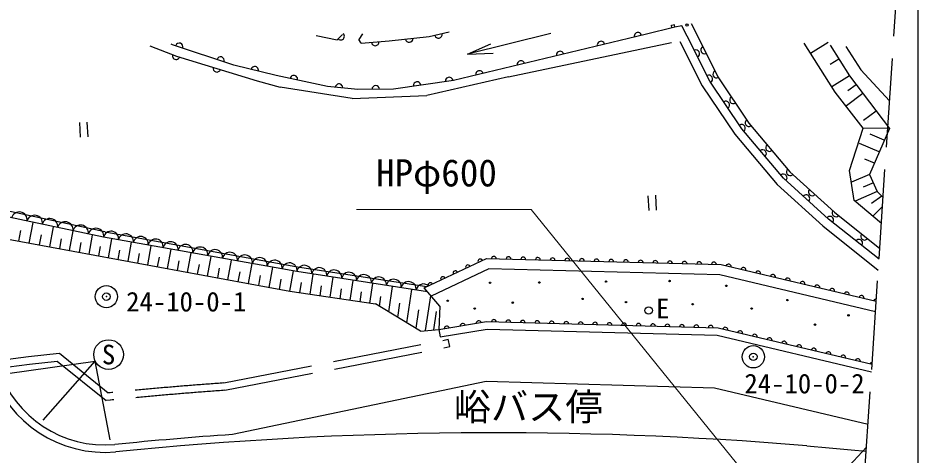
# Model space of a CAD drawing. Units: millimetres, scale not verified. Extents: x 40000 to 680000, y 20000 to 380000.
# Drawn here: x 518482 to 579000, y 304962 to 334378 of the extents above; entities that cross this region are included whole.
import ezdxf
from ezdxf.enums import TextEntityAlignment as Align

# ---------------------------------------------------------------- set-up
doc = ezdxf.new("R2010")
doc.units = ezdxf.units.MM
doc.header["$LTSCALE"] = 1000
doc.header["$PDMODE"] = 32
doc.header["$PDSIZE"] = 500
doc.linetypes.add('DASHED', pattern=[7.5, 6, -1.5])
for name, color, linetype, lineweight in [('M-BGD', 7, 'Continuous', 25), ('M-BGD-EXST', 7, 'Continuous', 25), ('M-BMK-SRVR', 3, 'Continuous', 25), ('M-STR-HTXT', 7, 'Continuous', 13), ('M-STR-STRC', 7, 'Continuous', 25), ('M-TTL-BAND', 7, 'Continuous', 25)]:
    doc.layers.add(name, color=color, linetype=linetype, lineweight=lineweight)
doc.layers.add('M-BMK-HTXT', color=7, linetype='Continuous')
doc.styles.add('ＭＳ ゴシック', font='')
doc.styles.get('ＭＳ ゴシック').set_extended_font_data('MS Gothic')

msp = doc.modelspace()

# ---------------------------------------------------------------- linework, layer by layer
at = {"layer": 'M-BGD', "linetype": 'DASHED'}
for p, q in [((575389, 303224), (578062, 343526)), ((532329, 309813), (547416, 312750)), ((521265, 311807), (524556, 309142)), ((532395, 309316), (547511, 312259)), ((517142, 310807), (519255, 311069)), ((519255, 311069), (521111, 311289)), ((521111, 311289), (524402, 308624)), ((569273, 298748), (575540, 305489))]:
    msp.add_line(p, q, dxfattribs=at)
at = {"layer": 'M-BGD'}
for p, q in [((562649, 333753), (560657, 333275)), ((562455, 333717), (562423, 333888)), ((562616, 333925), (562424, 333883)), ((562649, 333753), (562616, 333925)), ((563121, 333846), (562649, 333753)), ((563470, 333159), (563121, 333846)), ((563756, 334018), (564198, 333124)), ((541653, 333317), (541410, 332919)), ((541548, 332688), (541410, 332919)), ((546120, 333137), (547481, 333441)), ((560657, 333275), (547758, 330174)), ((554321, 333332), (548704, 331941)), ((548704, 331941), (550277, 332640)), ((551461, 330407), (562426, 332718)), ((572970, 332738), (571782, 331989)), ((548704, 331941), (550442, 332002)), ((573680, 331612), (573087, 331238)), ((574390, 330485), (573205, 329738)), ((534563, 330154), (536102, 329724)), ((547758, 330174), (543727, 329595)), ((551461, 330407), (545969, 329169)), ((574840, 329890), (574285, 329471)), ((540958, 328967), (536102, 329724)), ((575289, 329295), (574191, 328466)), ((540958, 328967), (545969, 329169)), ((576182, 328114), (575341, 327479)), ((577074, 326933), (575314, 326951)), ((576736, 326147), (575778, 326559)), ((576398, 325361), (575071, 325931)), ((576073, 324607), (575430, 324884)), ((575749, 323853), (574522, 323317)), ((576000, 323279), (575323, 322983)), ((576251, 322705), (574768, 322055)), ((576251, 322705), (576654, 322298)), ((524311, 319991), (515043, 321963)), ((576557, 322396), (575877, 321901)), ((576614, 321692), (575961, 321046)), ((519238, 319232), (519496, 320623)), ((520614, 318977), (520865, 320332)), ((518533, 319363), (518664, 320068)), ((519926, 319105), (520053, 319791)), ((521955, 318728), (522200, 320048)), ((523263, 318486), (523501, 319771)), ((524338, 319983), (537265, 317626)), ((517827, 319494), (536758, 315982)), ((521285, 318853), (521409, 319521)), ((522609, 318607), (522730, 319258)), ((523914, 318365), (524033, 319004)), ((524566, 318244), (524801, 319515)), ((525879, 318000), (526116, 319281)), ((527202, 317755), (527441, 319046)), ((525222, 318122), (525340, 318760)), ((526540, 317878), (526659, 318521)), ((528535, 317507), (528777, 318810)), ((529879, 317258), (530123, 318571)), ((531234, 317007), (531479, 318330)), ((527869, 317631), (527989, 318280)), ((529207, 317383), (529329, 318037)), ((530557, 317133), (530679, 317792)), ((532599, 316754), (532846, 318088)), ((533975, 316498), (534224, 317844)), ((545792, 316214), (549986, 318198)), ((549986, 318198), (565770, 317784)), ((565770, 317784), (576191, 315313)), ((531916, 316880), (532040, 317545)), ((533287, 316626), (533411, 317296)), ((535361, 316241), (535613, 317598)), ((536758, 315982), (537012, 317349)), ((546014, 315936), (537238, 317309)), ((537265, 317626), (545974, 316300)), ((538123, 315780), (538324, 317139)), ((534668, 316370), (534793, 317045)), ((536060, 316112), (536186, 316793)), ((537441, 315881), (537542, 316565)), ((539476, 315580), (539675, 316928)), ((540817, 315381), (541015, 316718)), ((542148, 315185), (542344, 316510)), ((536758, 315982), (542519, 315130)), ((538799, 315680), (538899, 316357)), ((540146, 315481), (540246, 316152)), ((541483, 315283), (541581, 315949)), ((543409, 314595), (543662, 316304)), ((544637, 313857), (544969, 316099)), ((546031, 315916), (545792, 316214)), ((546841, 314991), (546031, 315916)), ((542790, 314967), (542887, 315622)), ((545886, 313334), (546234, 315684)), ((545551, 313308), (542519, 315130)), ((544023, 314226), (544164, 315174)), ((545246, 313491), (545430, 314730)), ((546841, 314991), (546781, 313403)), ((546448, 313377), (546632, 314617)), ((545551, 313308), (546781, 313403)), ((546781, 313403), (546863, 312910)), ((547511, 312259), (547416, 312750)), ((549960, 309901), (532896, 306344)), ((524690, 308653), (524402, 308624)), ((525046, 305172), (525047, 305172))]:
    msp.add_line(p, q, dxfattribs=at)
for points in [[(538532, 333201), (539944, 332904), (540294, 333271)], [(541548, 332688), (543450, 332839), (546120, 333137)], [(576378, 318135), (572987, 320848), (569956, 323594), (567154, 326928), (565012, 330121), (563470, 333159)], [(564198, 333124), (565531, 330425), (567634, 327289), (570389, 324012), (573376, 321305), (576427, 318865)], [(527337, 332496), (529146, 331818), (534563, 330154)], [(543727, 329595), (541342, 329563), (539285, 329769), (535845, 330511), (532988, 331213), (528876, 332578), (528782, 332612)], [(562977, 332803), (564494, 329817), (566673, 326567), (569522, 323177), (572598, 320391), (576330, 317405)], [(576539, 320556), (574712, 322103), (574400, 324122), (575314, 326951), (573427, 329387), (571343, 332683)], [(573091, 332547), (574390, 330485), (577074, 326933), (575749, 323853), (576251, 322705), (576252, 322705)], [(574146, 332459), (575151, 330894), (577086, 328812)], [(537238, 317309), (524237, 319615), (514964, 321588)], [(576144, 314605), (565679, 317086), (550134, 317494), (546256, 315659)], [(546781, 313403), (549995, 313938), (565554, 313525), (575910, 311068)], [(546863, 312910), (550029, 313437), (565489, 313027), (575876, 310562)], [(575640, 307006), (565311, 309458), (549960, 309901)]]:
    msp.add_lwpolyline(points, dxfattribs=at)
at = {"layer": 'M-BGD', "linetype": 'DASHED'}
msp.add_lwpolyline([(521266, 311807), (521253, 311805), (520223, 311687), (519195, 311565), (518168, 311440), (517143, 311312), (516119, 311180), (515096, 311045), (514075, 310907), (513055, 310766), (512037, 310622), (511020, 310476), (510004, 310327), (508990, 310175), (507977, 310021), (506965, 309865), (505955, 309706), (505875, 309694)], dxfattribs=at)
at = {"layer": 'M-BGD'}
for centre, radius in [((563470, 333906), 80), ((550229, 316557), 50), ((553537, 316575), 50), ((558028, 316639), 50), ((562295, 316671), 50), ((566113, 316350), 50), ((547377, 315345), 50), ((556444, 315472), 50), ((559368, 315255), 50), ((570220, 315388), 50), ((549190, 314822), 50), ((551752, 315219), 50), ((563843, 315111), 50), ((567813, 314822), 50), ((574326, 314361), 50), ((572072, 313739), 50)]:
    msp.add_circle(centre, radius, dxfattribs=at)
for centre, radius, start, end in [((540179, 333150), 250, 226.35421, 46.35421), ((544785, 332988), 250, 186.36292, 6.36292), ((546754, 333265), 250, 192.59993, 12.59993), ((560167, 333157), 250, 13.51489, 193.51489), ((529323, 332442), 250, 340.01081, 160.01081), ((542499, 332764), 250, 184.55003, 4.55003), ((557685, 332560), 250, 13.51489, 193.51489), ((564644, 332221), 250, 116.28785, 296.28785), ((529111, 331837), 250, 159.46801, 339.46801), ((532101, 331515), 250, 341.62865, 161.62865), ((554931, 331888), 250, 13.51489, 193.51489), ((564067, 331983), 250, 296.92579, 116.92579), ((531855, 330986), 250, 162.92383, 342.92383), ((534400, 330861), 250, 347.83561, 167.83561), ((552298, 331253), 250, 13.51489, 193.51489), ((537028, 330266), 250, 347.83561, 167.83561), ((549514, 330580), 250, 13.51489, 193.51489), ((564940, 330281), 250, 296.92579, 116.92579), ((565461, 330592), 250, 116.28785, 296.28785), ((540065, 329692), 250, 352.83561, 172.83561), ((542535, 329579), 250, 0.77667, 180.77667), ((545317, 329832), 250, 8.17449, 188.17449), ((547474, 330137), 250, 13.51489, 193.51489), ((566083, 328525), 250, 303.84755, 123.84755), ((566582, 328857), 250, 123.84755, 303.84755), ((567624, 327328), 250, 123.84755, 303.84755), ((567141, 326961), 250, 303.84755, 123.84755), ((569011, 325651), 250, 130.04553, 310.04553), ((568555, 325261), 250, 310.04553, 130.04553), ((569944, 323620), 250, 310.04553, 130.04553), ((570402, 324023), 250, 130.04553, 310.04553), ((571882, 322658), 250, 137.82712, 317.82712), ((571471, 322221), 250, 317.82712, 137.82712), ((573479, 321247), 250, 141.34019, 321.34019), ((518564, 320794), 527, 350.97096, 165.00464), ((519595, 320574), 527, 350.97096, 165.00464), ((520625, 320355), 527, 350.97096, 165.00464), ((573075, 320777), 250, 321.34019, 141.34019), ((521656, 320136), 527, 350.97096, 165.00464), ((522686, 319917), 527, 350.97096, 165.00464), ((523716, 319697), 527, 350.97096, 165.00464), ((524736, 319518), 508, 350.83383, 169.05642), ((525736, 319341), 508, 350.83383, 169.05642), ((526736, 319164), 508, 350.83383, 169.05642), ((575401, 319680), 250, 141.34019, 321.34019), ((527736, 318986), 508, 350.83383, 169.05642), ((528736, 318809), 508, 350.83383, 169.05642), ((529736, 318632), 508, 350.83383, 169.05642), ((530736, 318454), 508, 350.83383, 169.05642), ((575025, 319226), 250, 321.34019, 141.34019), ((531736, 318277), 508, 350.83383, 169.05642), ((532736, 318100), 508, 350.83383, 169.05642), ((533736, 317922), 508, 350.83383, 169.05642), ((550479, 318170), 165, 3.76568, 173.22761), ((534736, 317745), 508, 350.83383, 169.05642), ((535736, 317568), 508, 350.83383, 169.05642), ((536736, 317390), 508, 350.83383, 169.05642), ((537737, 317224), 507, 351.8934, 170.316), ((548730, 317599), 155, 27.07341, 203.56239), ((549568, 317995), 155, 27.07341, 203.56239), ((551465, 318144), 165, 3.76578, 173.22577), ((552452, 318118), 165, 3.76578, 173.22577), ((553438, 318092), 165, 3.76568, 173.22761), ((554425, 318066), 165, 3.76578, 173.22577), ((555411, 318041), 165, 3.76573, 173.22582), ((556398, 318015), 165, 3.76563, 173.22766), ((557384, 317989), 165, 3.76573, 173.22582), ((558371, 317963), 165, 3.76758, 173.22571), ((559357, 317937), 165, 3.76568, 173.22761), ((560344, 317911), 165, 3.76578, 173.22577), ((561330, 317885), 165, 3.76568, 173.22761), ((562317, 317859), 165, 3.76568, 173.22761), ((563303, 317833), 165, 3.76578, 173.22577), ((564290, 317807), 165, 3.76563, 173.22766), ((565276, 317782), 165, 3.76573, 173.22582), ((566261, 317645), 172, 353.86736, 159.45832), ((538739, 317067), 507, 351.8934, 170.316), ((539741, 316911), 507, 351.8934, 170.316), ((540742, 316754), 507, 351.8934, 170.316), ((547891, 317202), 155, 27.07341, 203.56239), ((567255, 317410), 172, 353.8678, 159.45788), ((568248, 317174), 172, 353.86964, 159.45604), ((541744, 316597), 507, 351.8934, 170.316), ((542746, 316440), 507, 351.8934, 170.316), ((543747, 316284), 507, 351.8934, 170.316), ((544749, 316127), 507, 351.8934, 170.316), ((546213, 316408), 155, 27.0755, 203.56197), ((547052, 316805), 155, 27.07378, 203.56369), ((569242, 316939), 172, 353.86921, 159.45647), ((570235, 316703), 172, 353.86766, 159.45638), ((571229, 316467), 172, 353.8678, 159.45788), ((545751, 315970), 507, 48.90902, 170.316), ((572222, 316232), 172, 353.86964, 159.45604), ((573215, 315996), 172, 353.86921, 159.45647), ((574209, 315761), 172, 353.86964, 159.45604), ((575202, 315525), 172, 353.8678, 159.45788), ((576196, 315290), 172, 88.21547, 159.45872), ((547322, 313459), 184, 20.15537, 178.743), ((548393, 313637), 184, 20.15275, 178.74433), ((549465, 313815), 184, 20.15537, 178.743), ((550480, 313913), 163, 2.93282, 174.02768), ((551453, 313887), 163, 2.93101, 174.02773), ((552425, 313861), 163, 2.93091, 174.02958), ((553398, 313835), 163, 2.93091, 174.02958), ((554370, 313809), 163, 2.93091, 174.02958), ((555343, 313784), 163, 2.93282, 174.02768), ((556315, 313758), 163, 2.93287, 174.02763), ((557288, 313732), 163, 2.93287, 174.02763), ((558260, 313706), 163, 2.93287, 174.02763), ((559232, 313680), 163, 2.93004, 174.03042), ((560205, 313655), 163, 2.93004, 174.03042), ((561177, 313629), 163, 2.93004, 174.03042), ((562150, 313603), 163, 2.93004, 174.03042), ((563122, 313577), 163, 2.93194, 174.02851), ((564095, 313551), 163, 2.93194, 174.02851), ((565067, 313526), 163, 2.93194, 174.02851), ((566044, 313388), 171, 353.66536, 159.64215), ((567034, 313153), 171, 353.66413, 159.64299), ((568024, 312918), 171, 353.66598, 159.64115), ((569014, 312683), 171, 353.66536, 159.64215), ((570004, 312448), 171, 353.66413, 159.64299), ((570994, 312213), 171, 353.66565, 159.64021), ((571984, 311978), 171, 353.66536, 159.64215), ((572974, 311743), 171, 353.66598, 159.64115), ((573964, 311509), 171, 353.66536, 159.64215), ((574954, 311274), 171, 353.66536, 159.64215), ((575944, 311039), 171, 98.35946, 159.64115), ((524340, 313239), 7598, 198.66187, 274.96601), ((550526, 53458), 253500, 93.9879, 95.7796)]:
    msp.add_arc(centre, radius, start, end, dxfattribs=at)
at = {"layer": 'M-BGD', "linetype": 'DASHED'}
for radius, start, end in [(257000, 94.06012, 95.79969), (256500, 94.05333, 95.77792)]:
    msp.add_arc((550526, 53458), radius, start, end, dxfattribs=at)
at = {"layer": 'M-BGD-EXST'}
for p, q in [((522621, 327350), (522673, 326351)), ((523121, 327376), (523172, 326377)), ((560840, 322417), (560891, 321419)), ((561339, 322443), (561391, 321444)), ((517787, 310449), (523676, 311285)), ((520176, 307302), (523676, 311285)), ((524688, 305975), (523676, 311285))]:
    msp.add_line(p, q, dxfattribs=at)
for centre, radius in [((560889, 314691), 250), ((524574, 311724), 1000)]:
    msp.add_circle(centre, radius, dxfattribs=at)
at = {"layer": 'M-BMK-SRVR'}
for centre in [(524425, 315621), (567926, 311575)]:
    msp.add_circle(centre, 750, dxfattribs=at)
for p in [(524425, 315621), (567926, 311575)]:
    msp.add_point(p, dxfattribs=at)
at = {"layer": 'M-STR-HTXT'}
msp.add_lwpolyline([(569843, 300640), (552998, 321490), (541244, 321490)], dxfattribs=at)
at = {"layer": 'M-STR-STRC'}
msp.add_lwpolyline([(571534, 305584), (573018, 305456), (574510, 305319), (575522, 305220)], dxfattribs=at)
for centre, radius, start, end in [((524340, 313239), 8098, 198.66187, 274.96601), ((550526, 53458), 253000, 85.23889, 95.77792)]:
    msp.add_arc(centre, radius, start, end, dxfattribs=at)
at = {"layer": 'M-TTL-BAND'}
msp.add_line((579000, 20000), (579000, 370000), dxfattribs=at)

# ---------------------------------------------------------------- texts
at = {"layer": 'M-BGD-EXST', "style": 'ＭＳ ゴシック'}
msp.add_text('E', height=1320, dxfattribs=at).set_placement((561393, 313769), align=Align.BOTTOM_LEFT)
msp.add_text('S', height=1320, dxfattribs=at).set_placement((524574, 311724), align=Align.MIDDLE_CENTER)
at = {"layer": 'M-BMK-HTXT', "style": 'ＭＳ ゴシック'}
msp.add_text('峪バス停', height=1833, dxfattribs=at).set_placement((557785, 306745), align=Align.BOTTOM_RIGHT)
at = {"layer": 'M-BMK-SRVR', "style": 'ＭＳ ゴシック'}
msp.add_text('24-10-0-1', height=1320, dxfattribs=at).set_placement((529795, 315284), align=Align.MIDDLE_CENTER)
msp.add_text('24-10-0-2', height=1320, dxfattribs=at).set_placement((571369, 308717), align=Align.BOTTOM_CENTER)
at = {"layer": 'M-STR-HTXT', "style": 'ＭＳ ゴシック'}
msp.add_text('HPφ600', height=1833, dxfattribs=at).set_placement((546619, 322490), align=Align.BOTTOM_CENTER)

doc.saveas('drawing.dxf')
